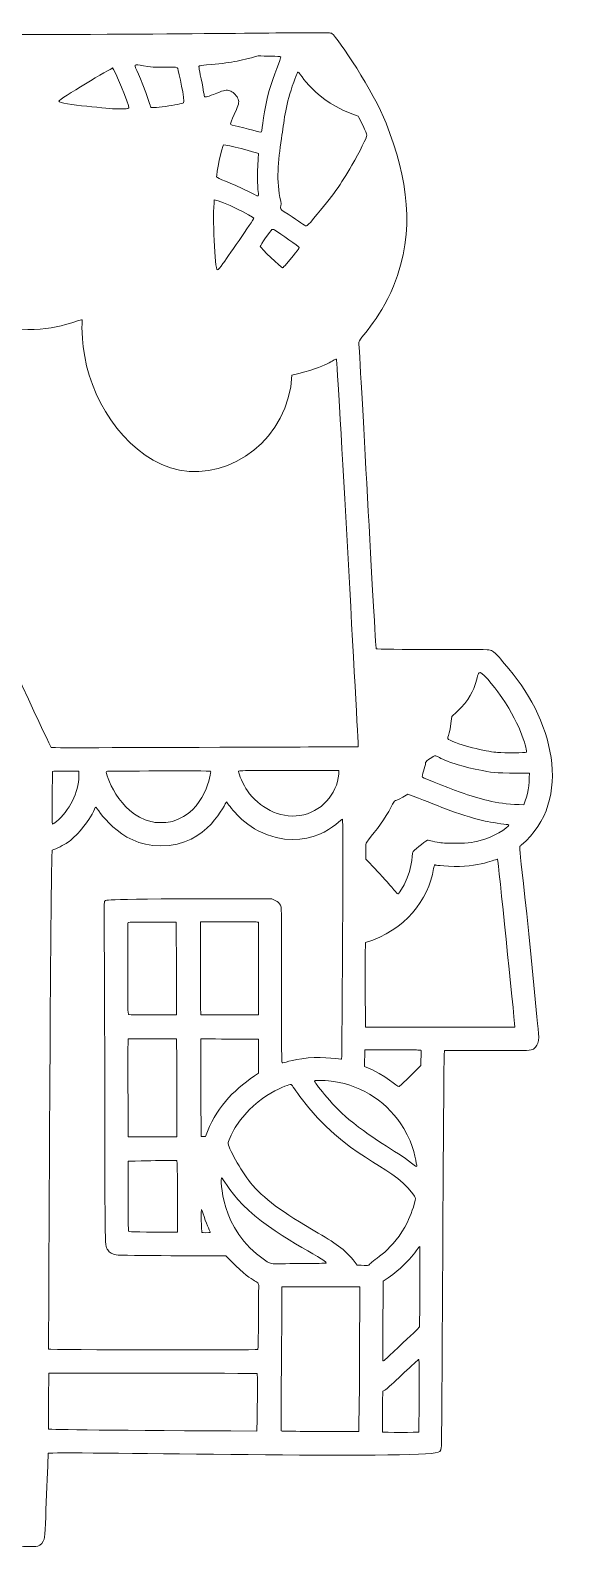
# Model space of a CAD drawing. Header units: inches. Extents: x -62.1 to -44.3, y 58.5 to 60.4.
# Drawn here: x -51.734 to -51.075, y 58.571 to 60.406 of the extents above; entities that cross this region are included whole.
import ezdxf

# ---------------------------------------------------------------- set-up
doc = ezdxf.new("R2010")
doc.units = ezdxf.units.IN
doc.header["$MEASUREMENT"] = 0
doc.layers.add('Gingerbread House 04', color=7, linetype='Continuous')

# ---------------------------------------------------------------- blocks, each defined once
blk = doc.blocks.new('block 7')
at = {"layer": 'Gingerbread House 04', "lineweight": 0}
for points, knots in [([(-51.1401, 59.4203), (-51.0754, 59.4752), (-51.1018, 59.5755), (-51.1604, 59.6398), (-51.1669, 59.647), (-51.1706, 59.6547), (-51.1791, 59.6566), (-51.1828, 59.6575), (-51.3144, 59.6566), (-51.3155, 59.6579), (-51.3165, 59.6591), (-51.3357, 60.0217), (-51.3365, 60.0275), (-51.3373, 60.0336), (-51.312, 60.0532), (-51.2946, 60.0966), (-51.2674, 60.1644), (-51.2775, 60.2265), (-51.3036, 60.2935), (-51.3186, 60.3321), (-51.3615, 60.3958), (-51.3691, 60.4022), (-51.3736, 60.4058), (-51.5279, 60.3959), (-52.7519, 60.4029), (-52.9361, 60.1609), (-52.7836, 60.0381), (-52.7848, 60.0275), (-52.7853, 60.0236), (-52.805, 59.6589), (-52.8058, 59.6579), (-52.8068, 59.6567), (-52.9388, 59.6574), (-52.9421, 59.6566), (-52.9507, 59.6547), (-52.9544, 59.647), (-52.9609, 59.6398), (-53.0191, 59.5754), (-53.0458, 59.4753), (-52.9811, 59.4203), (-52.978, 59.4177), (-52.9792, 59.4225), (-52.9838, 59.3732), (-53.0029, 59.1719), (-53.0094, 59.1817), (-52.9922, 59.1722), (-52.9922, 59.1722), (-52.8882, 59.1722), (-52.8882, 59.1722), (-52.8868, 59.1284), (-52.8856, 58.6983), (-52.8845, 58.6919), (-52.8836, 58.687), (-52.883, 58.6864), (-52.877, 58.6853), (-52.8401, 58.6788), (-52.4115, 58.6873), (-52.4091, 58.6849), (-52.4091, 58.6849), (-52.4051, 58.5854), (-52.4043, 58.5821), (-52.4032, 58.577), (-52.3986, 58.5725), (-52.3938, 58.5717), (-52.3921, 58.5714), (-51.7291, 58.5708), (-51.7249, 58.5724), (-51.7216, 58.5737), (-51.7182, 58.5775), (-51.7172, 58.5812), (-51.7155, 58.5872), (-51.7128, 58.6842), (-51.7122, 58.6849), (-51.7096, 58.6874), (-51.2824, 58.6785), (-51.2442, 58.6853), (-51.2383, 58.6864), (-51.2376, 58.687), (-51.2368, 58.6919), (-51.2357, 58.6983), (-51.2346, 59.1226), (-51.2331, 59.1722), (-51.1213, 59.1718), (-51.1281, 59.1709), (-51.1229, 59.1761), (-51.117, 59.182), (-51.1188, 59.1897), (-51.121, 59.2127), (-51.1418, 59.4325), (-51.1444, 59.4167), (-51.1401, 59.4203)], [0, 0, 0, 0, 1, 1, 1, 2, 2, 2, 3, 3, 3, 4, 4, 4, 5, 5, 5, 6, 6, 6, 7, 7, 7, 8, 8, 8, 9, 9, 9, 10, 10, 10, 11, 11, 11, 12, 12, 12, 13, 13, 13, 14, 14, 14, 15, 15, 15, 16, 16, 16, 17, 17, 17, 18, 18, 18, 19, 19, 19, 20, 20, 20, 21, 21, 21, 22, 22, 22, 23, 23, 23, 24, 24, 24, 25, 25, 25, 26, 26, 26, 27, 27, 27, 28, 28, 28, 29, 29, 29, 30, 30, 30, 30]), ([(-51.5687, 60.3612), (-51.5577, 60.3616), (-51.5562, 60.3614), (-51.5556, 60.3596), (-51.5549, 60.3568), (-51.5463, 60.3199), (-51.5488, 60.3181), (-51.5499, 60.3173), (-51.5596, 60.3154), (-51.5704, 60.3139), (-51.5827, 60.3122), (-51.5873, 60.3119), (-51.5881, 60.3129), (-51.5884, 60.3133), (-51.5896, 60.3164), (-51.5907, 60.3198), (-51.6112, 60.3834), (-51.621, 60.3592), (-51.5687, 60.3612)], [0, 0, 0, 0, 1, 1, 1, 2, 2, 2, 3, 3, 3, 4, 4, 4, 5, 5, 5, 6, 6, 6, 6]), ([(-51.5295, 60.3629), (-51.5291, 60.3631), (-51.5251, 60.3636), (-51.5207, 60.364), (-51.4904, 60.3665), (-51.4821, 60.3686), (-51.4583, 60.3749), (-51.4512, 60.3748), (-51.4318, 60.3745), (-51.4311, 60.3738), (-51.43, 60.3727), (-51.44, 60.351), (-51.4453, 60.3318), (-51.4512, 60.3101), (-51.4535, 60.2847), (-51.4544, 60.2831), (-51.4556, 60.2812), (-51.4693, 60.2871), (-51.4897, 60.2913), (-51.493, 60.2919), (-51.4929, 60.2917), (-51.4846, 60.31), (-51.4815, 60.3168), (-51.4811, 60.32), (-51.4832, 60.3242), (-51.4847, 60.3274), (-51.4896, 60.3319), (-51.4926, 60.3328), (-51.4967, 60.3341), (-51.499, 60.3337), (-51.5085, 60.3299), (-51.5197, 60.3255), (-51.5222, 60.3247), (-51.5229, 60.3255), (-51.5237, 60.3262), (-51.5243, 60.3323), (-51.5273, 60.3472), (-51.5304, 60.3618), (-51.5304, 60.3623), (-51.5295, 60.3629)], [0, 0, 0, 0, 1, 1, 1, 2, 2, 2, 3, 3, 3, 4, 4, 4, 5, 5, 5, 6, 6, 6, 7, 7, 7, 8, 8, 8, 9, 9, 9, 10, 10, 10, 11, 11, 11, 12, 12, 12, 13, 13, 13, 13]), ([(-51.6347, 60.3603), (-51.6327, 60.3603), (-51.6139, 60.3146), (-51.6149, 60.312), (-51.6152, 60.3114), (-51.616, 60.3111), (-51.6182, 60.3111), (-51.6222, 60.3111), (-51.6309, 60.3105), (-51.6316, 60.3108), (-51.6322, 60.311), (-51.6995, 60.3159), (-51.6995, 60.3203), (-51.6995, 60.3227), (-51.635, 60.3603), (-51.6347, 60.3603)], [0, 0, 0, 0, 1, 1, 1, 2, 2, 2, 3, 3, 3, 4, 4, 4, 5, 5, 5, 5]), ([(-51.417, 60.3382), (-51.4121, 60.3527), (-51.411, 60.3553), (-51.4099, 60.3553), (-51.4075, 60.3553), (-51.3914, 60.32), (-51.3372, 60.302), (-51.336, 60.2996), (-51.3267, 60.2806), (-51.3267, 60.2792), (-51.3267, 60.2768), (-51.3357, 60.2588), (-51.345, 60.2426), (-51.3588, 60.2186), (-51.3669, 60.2072), (-51.3913, 60.1781), (-51.3967, 60.1716), (-51.3989, 60.1694), (-51.3999, 60.1693), (-51.402, 60.1691), (-51.4086, 60.1749), (-51.4221, 60.1834), (-51.4373, 60.1931), (-51.4288, 60.1885), (-51.4311, 60.1992), (-51.4366, 60.224), (-51.4345, 60.2466), (-51.4301, 60.2751), (-51.4269, 60.2957), (-51.4258, 60.3127), (-51.417, 60.3382)], [0, 0, 0, 0, 1, 1, 1, 2, 2, 2, 3, 3, 3, 4, 4, 4, 5, 5, 5, 6, 6, 6, 7, 7, 7, 8, 8, 8, 9, 9, 9, 10, 10, 10, 10]), ([(-51.4684, 60.21), (-51.4944, 60.2233), (-51.5075, 60.226), (-51.5086, 60.2287), (-51.5092, 60.2304), (-51.5021, 60.2665), (-51.5001, 60.2672), (-51.4969, 60.2685), (-51.4603, 60.2578), (-51.4579, 60.2569), (-51.4582, 60.2518), (-51.4586, 60.2434), (-51.4591, 60.2379), (-51.4596, 60.2324), (-51.4589, 60.2116), (-51.4581, 60.2089), (-51.4578, 60.2079), (-51.4577, 60.2067), (-51.4579, 60.2063), (-51.4584, 60.2049), (-51.4589, 60.2052), (-51.4684, 60.21)], [0, 0, 0, 0, 1, 1, 1, 2, 2, 2, 3, 3, 3, 4, 4, 4, 5, 5, 5, 6, 6, 6, 7, 7, 7, 7]), ([(-51.4636, 60.1785), (-51.4637, 60.1772), (-51.4987, 60.1267), (-51.5009, 60.1237), (-51.5041, 60.1195), (-51.5071, 60.116), (-51.5075, 60.116), (-51.5112, 60.116), (-51.5136, 60.1831), (-51.5114, 60.2007), (-51.5026, 60.2005), (-51.4636, 60.1801), (-51.4636, 60.1785)], [0, 0, 0, 0, 1, 1, 1, 2, 2, 2, 3, 3, 3, 4, 4, 4, 4]), ([(-51.4242, 60.1234), (-51.4263, 60.1209), (-51.4284, 60.1188), (-51.4288, 60.1188), (-51.4304, 60.1188), (-51.4558, 60.143), (-51.4558, 60.1446), (-51.4558, 60.1457), (-51.4431, 60.164), (-51.4417, 60.1649), (-51.4409, 60.1654), (-51.4402, 60.1652), (-51.4383, 60.1642), (-51.4314, 60.1602), (-51.4092, 60.1444), (-51.4086, 60.1431), (-51.4084, 60.1424), (-51.4106, 60.1396), (-51.4242, 60.1234)], [0, 0, 0, 0, 1, 1, 1, 2, 2, 2, 3, 3, 3, 4, 4, 4, 5, 5, 5, 6, 6, 6, 6]), ([(-51.9287, 60.0141), (-51.9287, 60.0166), (-51.9138, 60.0137), (-51.8939, 60.0273), (-51.8646, 60.0472), (-51.8444, 60.0859), (-51.8428, 60.0859), (-51.84, 60.0859), (-51.8176, 60.0559), (-51.7525, 60.0455), (-51.7101, 60.0387), (-51.6733, 60.057), (-51.6715, 60.0559), (-51.6699, 60.0549), (-51.6742, 60.0463), (-51.6682, 60.0112), (-51.6581, 59.9517), (-51.6129, 59.8862), (-51.5535, 59.874), (-51.4918, 59.8613), (-51.4211, 59.9125), (-51.4175, 59.9887), (-51.371, 59.9997), (-51.3681, 60.0082), (-51.3637, 60.0082), (-51.3624, 60.0082), (-51.3371, 59.5398), (-51.3373, 59.5395), (-51.3375, 59.5394), (-51.389, 59.5391), (-51.4519, 59.5389), (-51.598, 59.5385), (-51.708, 59.5379), (-51.7089, 59.5385), (-51.71, 59.5392), (-51.9287, 60.0132), (-51.9287, 60.0141)], [0, 0, 0, 0, 1, 1, 1, 2, 2, 2, 3, 3, 3, 4, 4, 4, 5, 5, 5, 6, 6, 6, 7, 7, 7, 8, 8, 8, 9, 9, 9, 10, 10, 10, 11, 11, 11, 12, 12, 12, 12]), ([(-51.2242, 59.5761), (-51.1888, 59.6051), (-51.1963, 59.6292), (-51.1898, 59.6292), (-51.1855, 59.6292), (-51.1669, 59.604), (-51.1634, 59.599), (-51.1394, 59.5642), (-51.1326, 59.534), (-51.1338, 59.5328), (-51.1346, 59.532), (-51.1605, 59.5318), (-51.1688, 59.5325), (-51.1773, 59.5332), (-51.2103, 59.5393), (-51.2261, 59.5473), (-51.2324, 59.5505), (-51.2261, 59.5495), (-51.2242, 59.5761)], [0, 0, 0, 0, 1, 1, 1, 2, 2, 2, 3, 3, 3, 4, 4, 4, 5, 5, 5, 6, 6, 6, 6]), ([(-51.3606, 59.5107), (-51.3606, 59.5107), (-51.3609, 59.5063), (-51.3609, 59.5063), (-51.3628, 59.482), (-51.3823, 59.46), (-51.4078, 59.4562), (-51.433, 59.4525), (-51.4577, 59.4664), (-51.4713, 59.4861), (-51.4761, 59.4931), (-51.4821, 59.5062), (-51.4821, 59.5096), (-51.4821, 59.5109), (-51.4751, 59.5107), (-51.3606, 59.5107)], [0, 0, 0, 0, 1, 1, 1, 2, 2, 2, 3, 3, 3, 4, 4, 4, 5, 5, 5, 5]), ([(-51.2557, 59.5203), (-51.2557, 59.5225), (-51.2454, 59.5285), (-51.2444, 59.5285), (-51.2395, 59.5285), (-51.2368, 59.5202), (-51.1869, 59.5105), (-51.1707, 59.5073), (-51.1719, 59.5077), (-51.1302, 59.5075), (-51.1305, 59.4921), (-51.1315, 59.482), (-51.1371, 59.4693), (-51.1681, 59.4697), (-51.1856, 59.4753), (-51.2093, 59.4828), (-51.2185, 59.4857), (-51.2582, 59.5014), (-51.2596, 59.5026), (-51.2611, 59.5041), (-51.2557, 59.5147), (-51.2557, 59.5203)], [0, 0, 0, 0, 1, 1, 1, 2, 2, 2, 3, 3, 3, 4, 4, 4, 5, 5, 5, 6, 6, 6, 7, 7, 7, 7]), ([(-51.6752, 59.5098), (-51.6752, 59.5098), (-51.6752, 59.5037), (-51.6752, 59.5037), (-51.6754, 59.4849), (-51.6871, 59.4612), (-51.7022, 59.4491), (-51.7045, 59.4473), (-51.7067, 59.4458), (-51.7071, 59.4458), (-51.7085, 59.4458), (-51.7072, 59.509), (-51.707, 59.5094), (-51.7068, 59.5102), (-51.7005, 59.5101), (-51.6752, 59.5098)], [0, 0, 0, 0, 1, 1, 1, 2, 2, 2, 3, 3, 3, 4, 4, 4, 5, 5, 5, 5]), ([(-51.562, 59.4492), (-51.5651, 59.4483), (-51.5683, 59.4479), (-51.574, 59.4478), (-51.5834, 59.4475), (-51.5822, 59.4476), (-51.588, 59.449), (-51.6279, 59.4581), (-51.6433, 59.5083), (-51.642, 59.5096), (-51.6416, 59.5101), (-51.5163, 59.5104), (-51.5158, 59.5099), (-51.5148, 59.5089), (-51.5223, 59.4604), (-51.562, 59.4492)], [0, 0, 0, 0, 1, 1, 1, 2, 2, 2, 3, 3, 3, 4, 4, 4, 5, 5, 5, 5]), ([(-51.325, 59.4268), (-51.316, 59.4376), (-51.3039, 59.4535), (-51.2977, 59.4661), (-51.291, 59.4796), (-51.2966, 59.4693), (-51.2772, 59.4822), (-51.2414, 59.4687), (-51.2199, 59.458), (-51.1836, 59.4495), (-51.178, 59.4482), (-51.1593, 59.4453), (-51.1564, 59.4453), (-51.1501, 59.4453), (-51.1694, 59.4325), (-51.1841, 59.4277), (-51.1969, 59.4235), (-51.2025, 59.4227), (-51.2196, 59.4227), (-51.232, 59.4227), (-51.2353, 59.4229), (-51.2416, 59.4239), (-51.2456, 59.4246), (-51.2499, 59.4255), (-51.251, 59.426), (-51.2521, 59.4264), (-51.2532, 59.4267), (-51.2534, 59.4266), (-51.2573, 59.4242), (-51.2712, 59.4131), (-51.2714, 59.4121), (-51.2722, 59.4094), (-51.2711, 59.3871), (-51.2871, 59.3638), (-51.29, 59.3596), (-51.289, 59.3607), (-51.2967, 59.3695), (-51.3098, 59.3843), (-51.3027, 59.3769), (-51.3281, 59.4035), (-51.3282, 59.4235), (-51.3287, 59.4224), (-51.325, 59.4268)], [0, 0, 0, 0, 1, 1, 1, 2, 2, 2, 3, 3, 3, 4, 4, 4, 5, 5, 5, 6, 6, 6, 7, 7, 7, 8, 8, 8, 9, 9, 9, 10, 10, 10, 11, 11, 11, 12, 12, 12, 13, 13, 13, 14, 14, 14, 14]), ([(-51.4577, 58.8839), (-51.4583, 58.8762), (-51.4577, 58.8111), (-51.4588, 58.8104), (-51.4598, 58.8098), (-51.7118, 58.8098), (-51.7119, 58.811), (-51.712, 58.8131), (-51.7095, 59.4136), (-51.7075, 59.4143), (-51.703, 59.4159), (-51.6927, 59.421), (-51.6891, 59.4235), (-51.6792, 59.4303), (-51.6636, 59.4473), (-51.6562, 59.4641), (-51.6557, 59.4655), (-51.655, 59.4665), (-51.6548, 59.4664), (-51.6528, 59.4657), (-51.6281, 59.4196), (-51.5763, 59.4194), (-51.5182, 59.4191), (-51.4983, 59.4728), (-51.4967, 59.4726), (-51.4957, 59.4726), (-51.4829, 59.4502), (-51.4583, 59.4379), (-51.3971, 59.407), (-51.3578, 59.452), (-51.3563, 59.452), (-51.3551, 59.452), (-51.3569, 59.1619), (-51.3574, 59.1616), (-51.3581, 59.1612), (-51.3778, 59.1651), (-51.398, 59.163), (-51.4196, 59.1608), (-51.4275, 59.1564), (-51.4293, 59.1571), (-51.4311, 59.1577), (-51.4289, 59.3404), (-51.4306, 59.3456), (-51.4325, 59.3515), (-51.4378, 59.3537), (-51.4416, 59.3555), (-51.6391, 59.3559), (-51.6429, 59.354), (-51.6435, 59.3533), (-51.6458, 59.3508), (-51.6442, 59.3554), (-51.6439, 59.1339), (-51.6437, 58.9199), (-51.6439, 58.9364), (-51.6404, 58.931), (-51.638, 58.9276), (-51.6348, 58.9256), (-51.6303, 58.9249), (-51.624, 58.9239), (-51.5038, 58.9236), (-51.4975, 58.9236), (-51.4975, 58.9236), (-51.4907, 58.9167), (-51.4907, 58.9167), (-51.4609, 58.8862), (-51.4566, 58.8964), (-51.4577, 58.8839)], [0, 0, 0, 0, 1, 1, 1, 2, 2, 2, 3, 3, 3, 4, 4, 4, 5, 5, 5, 6, 6, 6, 7, 7, 7, 8, 8, 8, 9, 9, 9, 10, 10, 10, 11, 11, 11, 12, 12, 12, 13, 13, 13, 14, 14, 14, 15, 15, 15, 16, 16, 16, 17, 17, 17, 18, 18, 18, 19, 19, 19, 20, 20, 20, 21, 21, 21, 22, 22, 22, 22]), ([(-51.3286, 59.2003), (-51.3289, 59.3022), (-51.3288, 59.2952), (-51.3283, 59.3027), (-51.2806, 59.317), (-51.2523, 59.3543), (-51.2461, 59.392), (-51.2458, 59.3942), (-51.2452, 59.3961), (-51.2448, 59.3963), (-51.2434, 59.3968), (-51.2461, 59.396), (-51.228, 59.395), (-51.1901, 59.3928), (-51.1699, 59.4044), (-51.1687, 59.4032), (-51.168, 59.4025), (-51.1489, 59.214), (-51.1477, 59.2003), (-51.1477, 59.2003), (-51.3286, 59.2003), (-51.3286, 59.2003)], [0, 0, 0, 0, 1, 1, 1, 2, 2, 2, 3, 3, 3, 4, 4, 4, 5, 5, 5, 6, 6, 6, 7, 7, 7, 7]), ([(-51.6158, 59.327), (-51.6151, 59.3274), (-51.5581, 59.3275), (-51.5577, 59.3271), (-51.5575, 59.3269), (-51.5573, 59.3017), (-51.5573, 59.271), (-51.5573, 59.271), (-51.5573, 59.2152), (-51.5573, 59.2152), (-51.559, 59.2152), (-51.6134, 59.2151), (-51.6147, 59.2154), (-51.6153, 59.2155), (-51.6156, 59.2163), (-51.6158, 59.2184), (-51.6163, 59.2262), (-51.6163, 59.3267), (-51.6158, 59.327)], [0, 0, 0, 0, 1, 1, 1, 2, 2, 2, 3, 3, 3, 4, 4, 4, 5, 5, 5, 6, 6, 6, 6]), ([(-51.5278, 59.215), (-51.5282, 59.2345), (-51.5283, 59.236), (-51.5282, 59.3276), (-51.4553, 59.3276), (-51.4602, 59.3276), (-51.458, 59.3272), (-51.458, 59.3272), (-51.458, 59.215), (-51.458, 59.215), (-51.458, 59.215), (-51.5278, 59.215), (-51.5278, 59.215)], [0, 0, 0, 0, 1, 1, 1, 2, 2, 2, 3, 3, 3, 4, 4, 4, 4]), ([(-51.6156, 59.1863), (-51.6156, 59.1863), (-51.5573, 59.1863), (-51.5573, 59.1863), (-51.5569, 59.1738), (-51.5566, 59.1656), (-51.5567, 59.1138), (-51.5567, 59.1138), (-51.5567, 59.0675), (-51.5567, 59.0675), (-51.5567, 59.0675), (-51.6157, 59.0675), (-51.6157, 59.0675), (-51.6159, 59.1657), (-51.616, 59.1738), (-51.6156, 59.1863)], [0, 0, 0, 0, 1, 1, 1, 2, 2, 2, 3, 3, 3, 4, 4, 4, 5, 5, 5, 5]), ([(-51.5198, 59.0741), (-51.5198, 59.0741), (-51.5221, 59.0682), (-51.5221, 59.0682), (-51.5221, 59.0682), (-51.5272, 59.0679), (-51.5272, 59.0679), (-51.5278, 59.1127), (-51.5277, 59.1181), (-51.5276, 59.1861), (-51.4998, 59.1859), (-51.493, 59.1859), (-51.458, 59.1859), (-51.458, 59.1859), (-51.458, 59.1447), (-51.458, 59.1447), (-51.4848, 59.1268), (-51.5069, 59.1066), (-51.5198, 59.0741)], [0, 0, 0, 0, 1, 1, 1, 2, 2, 2, 3, 3, 3, 4, 4, 4, 5, 5, 5, 6, 6, 6, 6]), ([(-51.2614, 59.1538), (-51.2614, 59.1538), (-51.2743, 59.1411), (-51.2743, 59.1411), (-51.2814, 59.1341), (-51.2877, 59.1284), (-51.2881, 59.1284), (-51.2904, 59.1284), (-51.3024, 59.1414), (-51.3295, 59.1529), (-51.3295, 59.1529), (-51.3292, 59.1728), (-51.3292, 59.1728), (-51.2585, 59.1729), (-51.2634, 59.1728), (-51.261, 59.1721), (-51.261, 59.1721), (-51.2614, 59.1538), (-51.2614, 59.1538)], [0, 0, 0, 0, 1, 1, 1, 2, 2, 2, 3, 3, 3, 4, 4, 4, 5, 5, 5, 6, 6, 6, 6]), ([(-51.3232, 58.9139), (-51.3251, 58.9115), (-51.3241, 58.912), (-51.3384, 58.9126), (-51.3523, 58.9306), (-51.3616, 58.9372), (-51.3857, 58.9511), (-51.4298, 58.9767), (-51.4527, 58.9937), (-51.4675, 59.0121), (-51.4793, 59.0267), (-51.4955, 59.0556), (-51.4947, 59.0606), (-51.4943, 59.0633), (-51.4883, 59.0755), (-51.4845, 59.0812), (-51.4595, 59.1198), (-51.4204, 59.1311), (-51.4188, 59.1311), (-51.4177, 59.1311), (-51.4158, 59.1271), (-51.4078, 59.1164), (-51.3502, 59.0394), (-51.2994, 59.0367), (-51.2714, 58.9987), (-51.2679, 58.994), (-51.2679, 58.9939), (-51.2683, 58.9911), (-51.2689, 58.9864), (-51.274, 58.9721), (-51.2777, 58.9646), (-51.2947, 58.9303), (-51.3191, 58.919), (-51.3232, 58.9139)], [0, 0, 0, 0, 1, 1, 1, 2, 2, 2, 3, 3, 3, 4, 4, 4, 5, 5, 5, 6, 6, 6, 7, 7, 7, 8, 8, 8, 9, 9, 9, 10, 10, 10, 11, 11, 11, 11]), ([(-51.2821, 59.0777), (-51.2697, 59.0569), (-51.2677, 59.0388), (-51.2665, 59.0332), (-51.2661, 59.0311), (-51.2672, 59.0312), (-51.2697, 59.0334), (-51.2853, 59.0469), (-51.317, 59.0626), (-51.3487, 59.0888), (-51.3711, 59.1073), (-51.3905, 59.1344), (-51.3902, 59.1353), (-51.3899, 59.1362), (-51.3737, 59.1358), (-51.3669, 59.1347), (-51.3314, 59.1293), (-51.3003, 59.1083), (-51.2821, 59.0777)], [0, 0, 0, 0, 1, 1, 1, 2, 2, 2, 3, 3, 3, 4, 4, 4, 5, 5, 5, 6, 6, 6, 6]), ([(-51.5566, 59.0389), (-51.5562, 59.0277), (-51.5559, 59.0218), (-51.5558, 58.9856), (-51.5558, 58.9856), (-51.5558, 58.9522), (-51.5558, 58.9522), (-51.5988, 58.9525), (-51.6146, 58.9525), (-51.6152, 58.9534), (-51.6156, 58.9541), (-51.6156, 58.9906), (-51.6157, 59.0381), (-51.5896, 59.0388), (-51.5886, 59.0389), (-51.5566, 59.0389)], [0, 0, 0, 0, 1, 1, 1, 2, 2, 2, 3, 3, 3, 4, 4, 4, 5, 5, 5, 5]), ([(-51.4508, 58.9189), (-51.5047, 58.9549), (-51.5039, 59.0182), (-51.5026, 59.0182), (-51.5013, 59.0182), (-51.4949, 59.0038), (-51.4768, 58.9853), (-51.4412, 58.9489), (-51.3759, 58.9197), (-51.3759, 58.9151), (-51.3759, 58.9147), (-51.3824, 58.9145), (-51.3992, 58.9145), (-51.4454, 58.9145), (-51.4401, 58.9117), (-51.4508, 58.9189)], [0, 0, 0, 0, 1, 1, 1, 2, 2, 2, 3, 3, 3, 4, 4, 4, 5, 5, 5, 5]), ([(-51.5165, 58.9521), (-51.5169, 58.9516), (-51.5261, 58.9516), (-51.5264, 58.9521), (-51.527, 58.953), (-51.5275, 58.9805), (-51.5269, 58.9799), (-51.5267, 58.9796), (-51.5252, 58.9757), (-51.5238, 58.9712), (-51.5199, 58.9592), (-51.5161, 58.9528), (-51.5165, 58.9521)], [0, 0, 0, 0, 1, 1, 1, 2, 2, 2, 3, 3, 3, 4, 4, 4, 4]), ([(-51.2633, 58.8378), (-51.2636, 58.8362), (-51.2737, 58.8273), (-51.2886, 58.8133), (-51.3067, 58.7964), (-51.3071, 58.796), (-51.3074, 58.797), (-51.3079, 58.7983), (-51.3072, 58.8579), (-51.3071, 58.893), (-51.2734, 58.9154), (-51.2646, 58.9349), (-51.2629, 58.9349), (-51.2623, 58.9349), (-51.2627, 58.8406), (-51.2633, 58.8378)], [0, 0, 0, 0, 1, 1, 1, 2, 2, 2, 3, 3, 3, 4, 4, 4, 5, 5, 5, 5]), ([(-51.336, 58.7497), (-51.336, 58.7497), (-51.3364, 58.7113), (-51.3364, 58.7113), (-51.4209, 58.7115), (-51.424, 58.7114), (-51.4307, 58.7119), (-51.43, 58.8353), (-51.4296, 58.8497), (-51.4295, 58.8861), (-51.4295, 58.8861), (-51.3355, 58.8861), (-51.3355, 58.8861), (-51.3355, 58.8504), (-51.3356, 58.7945), (-51.336, 58.7497)], [0, 0, 0, 0, 1, 1, 1, 2, 2, 2, 3, 3, 3, 4, 4, 4, 5, 5, 5, 5]), ([(-51.264, 58.7106), (-51.2641, 58.7101), (-51.3075, 58.7101), (-51.3079, 58.7106), (-51.3082, 58.7111), (-51.3078, 58.7231), (-51.3077, 58.7599), (-51.3062, 58.7607), (-51.3043, 58.7616), (-51.3024, 58.7632), (-51.2971, 58.7675), (-51.265, 58.7985), (-51.264, 58.7985), (-51.263, 58.7985), (-51.2638, 58.7127), (-51.264, 58.7106)], [0, 0, 0, 0, 1, 1, 1, 2, 2, 2, 3, 3, 3, 4, 4, 4, 5, 5, 5, 5]), ([(-51.4599, 58.7118), (-51.6328, 58.7126), (-51.7115, 58.7136), (-51.7119, 58.7142), (-51.7122, 58.7148), (-51.7119, 58.7813), (-51.7115, 58.7817), (-51.7112, 58.782), (-51.4601, 58.7817), (-51.4596, 58.7814), (-51.4591, 58.7811), (-51.4589, 58.7528), (-51.4599, 58.7118)], [0, 0, 0, 0, 1, 1, 1, 2, 2, 2, 3, 3, 3, 4, 4, 4, 4])]:
    blk.add_open_spline(points, degree=3, knots=knots, dxfattribs=at)

msp = doc.modelspace()

# ---------------------------------------------------------------- block references
at = {"layer": 'Gingerbread House 04'}
msp.add_blockref('block 7', (0, 0), dxfattribs=at)

doc.saveas('drawing.dxf')
